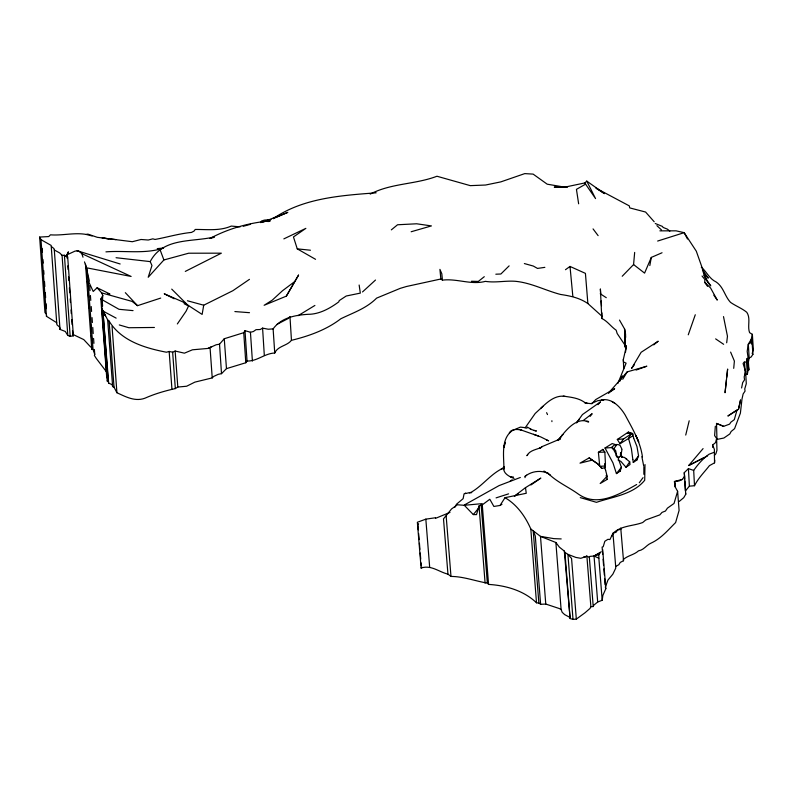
<?xml version="1.0" encoding="UTF-8"?>
<svg xmlns="http://www.w3.org/2000/svg" width="793" height="793" viewBox="0 0 793 793"><rect width="100%" height="100%" fill="white"/><g stroke="black" fill="none" stroke-linecap="round" stroke-linejoin="round"><path stroke-width="1.19" d="M605.416 464.609L605.029 468.802L605.594 470.17M593.223 606.536L593.828 605.168L597.684 602.006L602.194 600.271L598.854 558.193L598.864 554.654L600.043 552.939L594.046 556.022L589.972 556.379L589.338 557.221L593.223 606.536L590.874 606.754L590.002 608.439L585.046 612.741L576.323 619.115L573.012 619.392L570.108 618.53L564.319 551.085L559.382 547.14L555.873 542.501L540.489 536.375L530.814 529C525.333 516.451 517.036 504.705 505.022 497.687L500.026 505.468L493.88 506.449L489.806 499.253L482.273 504.863L479.022 505.954L476.514 514.617L473.322 514.588L464.292 505.29L457.412 504.784L451.544 508.947L443.505 518.87L447.946 574.142L450.979 576.432C463.271 576.461 475.453 581.091 487.348 583.113L488.567 584.411C505.815 585.452 523.767 590.547 536.494 602.789L538.863 603.057L540.618 604.296L545.772 604.058L559.273 608.528L561.107 609.48L562.187 612.315L564.666 614.615L569.503 617.192M503.951 466.512L503.922 468.564C503.932 456.391 500.67 438.816 512.209 430.708M607.131 476.206L606.992 479.497L600.182 483.512L607.131 476.206L605.594 470.18M604.712 466.552L604.672 463.657M605.465 464.192L604.851 452.129L602.839 449.403L598.398 452.268L599.637 465.213M633.657 438.123L632.844 434.842M645.006 464.539L644.699 480.261C633.151 494.545 612.939 496.705 596.475 502.336L580.278 497.617M707.554 286.352L704.779 282.427L704.848 279.453L702.043 276.033M602.194 600.271L602.878 595.384L605.812 588.723L602.68 549.559M619.502 320.075L624.547 328.926L625.072 347.156L625.043 345.233L617.152 333.476L616.171 330.205C610.977 326.666 607.587 321.234 601.808 318.469L600.38 288.939L600.697 293.727M624.438 457.462L629.711 461.843L630.019 464.529L625.994 467.255L620.84 461.377L618.084 460.029M359.14 285.024L360.329 293.113L346.224 296.007L339.235 300.597L338.78 301.865C329.957 308.427 319.173 314.405 307.882 314.315C295.055 315.158 281.228 317.656 273.119 328.887L268.242 329.234L262.582 328.114L260.253 329.511L256.04 329.67L253.334 331.553L250.439 332.247L244.997 330.671L247.029 361.003L245.8 362.748L226.471 368.636L221.505 373.672L218.253 374.316L213.704 376.427L212.227 377.904L194.87 382.127L186.642 386.231L177.81 387.063L175.332 388.59C165.836 390.691 156.221 393.417 147.052 397.293C136.346 402.586 126.543 397.154 116.918 392.733L114.033 387.182L112.646 386.568L112.1 384.655L108.661 383.118L108.225 381.582L107.243 381.066L101.811 308.536L102.793 295.442L101.643 292.895L97.123 287.75L93.217 291.477L88.994 282.377L89.322 280.772L85.515 264.238L91.79 349.336L93.039 349.445L94.744 354.392L94.377 355.442L96.26 358.396L106.321 371.62M714.731 460.089L714.533 462.844L709.428 465.64C704.432 472.093 698.236 478.09 694.499 485.732L689.385 486.159L685.37 490.956L684.775 481.202M623.734 368.914L623.298 359.635L626.44 346.035L624.626 345.887L625.489 333.833L624.547 328.926L625.31 343.756M632.864 434.564L632.398 433.493L628.363 432.076L617.331 439.461L620.007 443.753L632.804 435.872M714.533 462.844L714.374 449.393L712.629 445.061L715.554 442.583L716.624 438.43L714.612 435.595L715.336 426.198M622.218 276.251L633.577 264.555L634.668 252.422M733.713 368.349L734.387 361.073L730.611 352.092M726.467 379.708L725.04 392.743L727.637 369.042L726.725 377.339M643.847 474.303L643.847 467.246M616.439 454.914L615.705 450.741L613.941 448.66L612.592 448.729M605.812 588.723L605.327 587.127L607.983 580.01L612.83 574.201L615.715 568.204L615.685 566.509L618.837 564.695L620.235 562.435L623.516 560.74L623.367 559.511C627.759 555.477 634.142 554.902 638.524 550.828C643.936 549.985 646.374 545.088 651.003 543.146C661.144 538.497 667.914 530.15 675.616 522.557L679.095 510.414L677.609 491.333L675.111 486.783L675.398 484.374L674.476 481.52L682.515 479.339L684.597 476.028L684.26 472.658L688.423 468.643L693.687 470.408L694.499 485.732M726.675 342.784L727.459 336.242L723.503 316.595M701.329 267.201C706.682 271.692 709.319 278.789 715.98 281.862C723.632 286.927 724.624 296.146 730.541 302.381C735.765 306.029 741.832 308.239 746.798 312.313C750.961 318.489 747.155 326.062 749.593 332.663L752.369 334.339L751.288 339.176L748.314 344.182L749.177 357.901L748.166 363.472M747.353 374.167L746.59 362.451L747.145 358.446L748.186 358.466L748.879 369.835L748.116 370.073L747.353 374.167L745.321 374.613L744.568 362.897M625.469 352.29L626.44 346.035M601.976 312.878L601.808 318.469M514.082 478.437C509.572 476.752 502.514 473.322 504.001 467.464M612.156 448.233C612.077 444.962 617.281 443.307 620.067 445.398L621.9 449.086M249.448 279.354L232.864 290.714L203.722 305.206L202.126 314.415L182.816 301.885L164.23 293.777L174.192 298.763M649.824 265.566L651.301 257.418L662.046 252.759M741.594 387.985L742.674 382.603L744.548 379.807L744.171 376.883L745.638 371.709L743.091 363.481L744.488 361.717L746.59 362.451M738.481 409.317L740.513 400.088L738.481 409.317L727.865 416.018L737.044 409.922L734.308 419.656L730.898 422.154L729.57 424.146L723.632 426.327L716.515 423.432L716.961 439.421L723.87 438.023L729.818 433.94L731.136 431.491L734.576 428.666L740.384 413.173L742 399.028L743.12 393.972L745.063 391.088L744.746 388.927L746.282 383.683L745.638 371.709M620.503 455.033L620.582 452.486M503.624 469.634L504.001 467.999M685.727 435.06L689.196 420.786M618.312 458.959L618.748 457.442L616.597 456.758M46.45 316.298L40.998 239.674L51.178 245.443L51.337 246.504L53.983 248.596L54.311 249.993L59.663 252.927L62.062 255.287L64.411 255.267L67.683 256.991L73.382 335.816L70.18 336.371L67.802 335.449L65.313 331.474L60 329.402L59.624 327.103L56.947 324.783L56.7 322.701L46.45 316.298L46.668 315.475M602.7 554.357L602.115 547.071L603.186 546.783L604.841 541.262L607.934 539.319L609.936 539.547L612.969 533.342C621.088 525.501 632.695 526.215 642.667 522.547L645.73 519.99L659.806 514.885L662.036 512.387L665.446 511.039L667.428 508.154L674.03 503.456L677.609 491.333M615.834 444.695L612.186 443.565L605.029 447.995L612.969 462.904L616.429 473.599L620.235 471.092L621.405 467.285L618.381 458.879M524.966 477.644L525.472 476.048C531.786 471.052 541.094 469.962 548.32 473.51C557.013 482.174 568.492 486.961 578.355 494.089C597.347 507.49 619.363 494.217 636.68 484.513M620.413 455.043L621.395 452.853M91.79 349.336L92.285 347.859L90.62 346.938L83.761 339.592L72.787 334.349L72.52 330.681M688.255 334.815L695.283 314.752M260.838 222.664L261.492 221.029L264.327 220.117L271.037 219.562M633.686 438.212L636.977 446.568L638.573 455.925L636.898 459.99L633.28 462.418L632.834 459.504M107.243 381.066L107.61 380.174M617.866 383.435L626.093 363.154L623.506 361.945L623.298 359.635M651.301 257.418L644.58 273.119L633.577 264.555M611.849 447.391L612.216 446.538M621.415 452.813L621.93 449.621M66.215 256.466L68.287 252.025L66.215 256.466L67.683 256.991M171.724 289.118L188.585 305.949L186.097 311.193L177.345 323.94M643.044 477.634L639.287 482.759M684.597 476.028L685.757 494.237L683.744 497.677L679.125 501.513M454.845 507.322L456.49 504.229L463.122 498.668L464.074 493.811L470.983 492.364C483.155 485.445 491.313 472.995 504.447 467.583M619.62 381.344L622.485 375.961L619.492 381.334M107.442 378.301L106.698 377.19L100.84 299.001L102.793 295.442M286.323 296.146L298.535 275.131L286.323 296.146L264.128 305.285L272.217 300.18L282.457 290.773L294.272 281.911M751.586 343.954L751.288 339.176L751.952 339.969L750.148 343.2L748.314 344.182L747.184 351.329L748.186 358.466M622.733 379.252L627.184 371.897L646.84 366.197L636.085 370.073M245.8 362.748L243.738 332.693L244.997 330.671M525.095 427.913L535.176 413.49L542.898 406.313M629.711 461.843L625.994 467.255M612.156 535.999L612.969 533.342L616.151 532.153L617.549 530.041L620.899 529.278L620.75 528.049L623.516 560.74M751.952 339.969L752.914 354.352L751.11 357.038L749.177 357.901M579.514 418.902L576.541 422.877L582.439 414.57L600.499 401.813L597.962 404.688M615.893 455.688L616.429 454.934M693.687 470.408C698.018 464.212 703.054 458.542 709.031 454.24L714.166 452.297M613.941 448.66L616.954 444.467M620.007 443.753L623.605 438.896L629.216 435.268M558.074 439.857L562.891 434.505L561.761 435.694C567.897 427.982 577.849 416.969 588.703 421.906L587.068 421.618M558.381 440.502L561.603 436.16M590.19 416.325L592.153 413.688L583.4 420.399M509.324 432.77C511.673 428.527 517.77 429.281 521.725 430.113L519.93 429.578L540.578 436.844L548.637 440.839L546.555 440.006M634.291 364.899L631.595 368.378L641.14 352.28L658.2 341.198L653.719 344.866M621.405 467.285L616.429 473.599M247.029 361.003C256.972 361.499 264.624 353.4 274.745 353.004C277.897 345.798 287.016 346.026 291.457 340.316C309.012 336.073 326.637 329.719 340.782 318.786C353.46 312.591 366.307 308.457 376.625 298.118L400.207 288.365L406.492 286.491L440.849 278.997L442.444 280.147C456.818 278.293 471.23 285.193 485.385 281.366C495.387 282.932 505.319 280.573 515.202 281.277C531.141 282.754 545.168 290.436 560.492 294.441C570.217 295.908 579.505 297.801 587.871 303.541L602.214 316.466M447.946 574.142C438.826 571.912 431.154 564.685 421.103 568.026L421.817 567.114M116.065 257.715L150.204 261.601C162.624 237.801 190.746 242.083 212.802 237.295M638.573 455.925L633.28 462.418M473.322 514.588L479.259 507.292M480.736 505.468L482.223 503.634L464.292 505.29M627.184 371.897L608.627 392.912M707.634 455.836L688.691 465.521L703.074 448.61M106.698 377.19L107.6 376.14M101.811 308.536L107.66 319.857L109.087 321.086C121.2 340.98 144.802 348.028 166.421 352.221L169.157 351.448L172.646 352.191L175.154 351.041L184.422 353.172L192.441 349.802L208.083 348.424L216.152 344.777L219.532 344.172L224.26 338.74L243.738 332.693M527.771 454.696L526.879 455.697C529.932 450.008 536.554 449.73 541.708 447.193L539.636 448.303L542.481 446.439L560.165 438.985L557.261 440.244M185.294 271.404L221.346 253.175L188.655 253.215L163.893 259.965L148.202 277.263L151.959 265.496L150.204 261.601M591.806 403.815L595.721 399.563L614.674 388.709L608.637 393.06M714.384 455.38L715.891 453.755L716.961 450.226L716.624 438.43M567.53 187.148L554.257 187.108L564.745 187.158L584.947 182.915L586.751 181.101L604.474 193.631L596.772 188.675M559.214 439.381L560.601 437.994L558.688 439.629M509.126 265.873L500.869 274.011L495.823 274.2M540.529 408.633C547.031 402.249 555.209 394.716 565.092 396.401M362.5 291.953L375.495 280.038M391.336 229.861L397.551 224.766L416.632 223.785L431.422 225.916L411.151 231.754M273.307 218.59C303.065 197.992 340.97 195.514 376.169 192.808M484.285 276.698L478.328 281.426L471.468 281.247M514.35 496.18L525.491 487.655L540.846 478.09L530.933 484.969M630.891 434.108L629.493 435.079M565.478 269.709L570.008 266.438L585.422 273.367L587.871 303.541M208.083 348.424L211.582 346.67M590.874 606.754L586.889 556.23L583.995 557.043L586.889 556.23L589.338 557.221M524.897 476.385L526.621 475.195M515.272 495.833L518.047 493.92M617.331 457.283L618.203 457.551L620.215 456.243M510.117 481.163L512.129 479.815M604.98 448.025L612.563 447.539M298.079 315.693L314.9 305.454M500.026 505.468L501.959 504.298M601.213 551.769L594.046 556.022L597.684 602.006M592.202 460.128L589.189 457.868L580.01 463.152L592.202 460.128L598.17 464.044L601.778 468.385L605.218 467.652M586.751 181.101L595.563 198.607L585.581 184.145L576.442 189.358L578.642 203.811M464.916 504.675L499.075 485.603L520.317 477.485M277.134 324.278L288.018 318.608L289.97 316.566L291.457 340.316M688.691 465.521L704.283 457.531M620.304 456.213L621.474 455.668M273.228 218.64L287.829 212.355L276.618 216.975M283.844 238.881L305.86 228.364L293.46 236.948L297.256 248.863L315.555 259.321M449.998 512.387L435.466 518.374M504.07 467.771L501.186 469.119L504.15 467.791M209.927 238.485C228.572 228.463 249.23 222.754 270.264 220.841L267.994 221.604M682.515 479.339L679.046 480.925L674.476 481.52L674.635 483.889M370.222 194.107C390.989 183.173 415.274 184.531 436.963 176.244L470.289 185.641L485.564 185.027L500.819 181.884L524.778 173.608L533.134 174.113L547.22 184.194L564.745 187.158M262.671 222.337L281.713 214.546M105.945 251.867C125.116 250.35 145.03 254.285 163.586 248.04L157.262 248.615M512.992 430.292L520.416 427.12L524.926 427.625M586.889 556.23L580.793 558.302L575.837 557.42L567.917 554.366L564.933 552.414L564.319 551.085M243.282 226.283L250.489 224.32M622.317 457.016L621.266 456.788M101.643 292.895L132.124 301.419L137.556 305.672L160.711 298.079M496.091 497.875L508.591 493.851M657.645 241.052L684.171 232.666L696.313 251.212L706.593 280.325M598.864 554.654L594.046 556.022L598.854 558.193M435.545 517.74L425.831 519.147L417.366 522.27L421.103 568.026M211.057 238.178L214.457 237.266M513.398 477.009L510.424 476.861M505.022 497.687L526.245 493.286L525.491 487.655M40.998 239.674L41.523 239.754L39.7 238.247L39.65 237.067L48.75 236.562L50.445 234.827C62.32 235.779 74.502 232.309 86.229 234.45L87.854 234.113L97.301 237.315L132.342 241.716L141.065 239.486L148.251 240.021L152.851 238.842L155.022 239.456C167.264 237.226 179.059 233.618 191.48 232.428L194.037 231.09L195.237 229.455C207.221 229.375 219.929 231.11 231.278 226.074L240.15 226.857M618.203 457.551L618.748 457.442M84.504 261.898L86.387 267.776L131.123 276.45L81.867 253.671L78.596 250.975L75.157 251.054L66.999 254.831L67.266 258.498M544.86 267.35L537.505 268.421L533.302 266.051L524.361 263.563M632.903 433.86L630.901 434.108L628.502 438.261L631.397 448.719L632.824 459.454M469.367 492.909L471.706 492.631M586.255 421.479L588.158 421.281M623.605 438.896L617.331 439.461M605.267 465.997L599.726 466.334M604.851 452.129L598.398 452.268M154.407 327.469L128.833 327.727L119.287 324.942M659.895 230.852L676.092 230.832L684.171 232.666L687.462 238.99M561.196 538.923L553.881 538.635L540.489 536.375L545.772 604.058M627.392 433.156L632.398 433.493M234.877 311.57L249.508 312.69M133.055 310.618L118.99 309.3L100.84 299.001M297.256 248.863L310.45 250.221M115.897 239.585L102.188 238.039L108.532 238.802M418.654 523.876L417.832 523.757L418.327 529.863M107.531 293.658L109.92 294.025L97.123 287.75M563.278 396.113C570.891 397.253 579.088 397.917 585.333 402.933L584.619 402.467L587.454 403.498L585.63 403.082L590.993 403.637L597.575 400.762L604.068 399.632L601.312 400.118C611.492 397.432 620.404 407.007 625.171 415.026C632.259 428.379 640.407 441.622 642.439 456.887M525.848 427.952L527.048 428.141M622.366 457.026L624.398 457.442M86.229 234.45L92.137 235.977M530.309 429.201L536.435 431.045L534.115 430.43M187.445 300.765L203.722 305.206M622.099 456.966L621.276 455.162M77.04 250.717L120.159 263.99M533.53 434.296L538.467 436.031M655.256 223.507L662.492 226.451L663.057 227.413L667.359 229.137L669.857 231.14M716.515 423.432L723.632 426.327M543.958 471.032L550.511 475.195M465.313 493.077L465.838 493.325M184.154 303.739L188.585 305.949M531.548 429.479L527.246 427.08M116.135 318.122L102.902 311.015L108.225 381.582M72.54 335.37L73.382 335.816M621.137 455.093L620.532 454.676M595.811 188.06L629.305 205.883L629.721 207.905L645.591 212.038L654.205 221.772M621.385 456.857L621.9 457.164M615.021 403.508L611.899 401.476M589.189 457.868L597.327 463.657M600.242 293.757L606.278 297.702M715.633 338.879L723.652 344.311M547.14 472.489L548.32 473.51M597.516 463.816L598.774 465.104M656.901 225.658L661.461 229.93M103.487 313.949L105.568 315.911L102.902 311.015L108.661 383.118M704.779 282.427L710.578 287.988L717.278 300.101L713.809 295.194M752.914 354.352L752.18 353.5L753.35 349.743L752.369 334.339M601.778 468.385L600.519 467.057M125.324 292.676L137.556 305.672M704.382 273.853L708.258 278.155L702.37 269.699M706.999 281.456L710.766 285.916L703.748 275.27M46.004 313.8L44.963 312.561L39.65 237.067M593.055 228.899L598.12 235.64M613.336 449.116L617.509 456.907M628.363 432.076L628.918 432.928M612.523 447.777L613.326 449.086M584.947 182.915L585.581 184.145M546.605 412.677L547.507 414.58M636.105 436.081L638.752 442.028L635.798 435.387M703.054 271.702L706.563 280.375M163.893 259.965L159.988 249.508M81.867 253.671L82.997 257.2M620.235 471.092L619.997 470.239M641.874 456.699L643.747 466.215M602.839 449.403L602.967 450.107M606.189 475.324L606.407 476.514M685.598 493.325L685.757 494.237M748.195 365.355L748.879 369.835M636.898 459.99L636.789 459.246M606.913 478.972L606.992 479.497M674.476 481.52L675.111 486.783M442.444 280.147L441.81 273.754L439.927 269.372L440.849 278.997M570.008 266.438L572.833 296.344M747.145 358.446L748.116 370.073M612.969 533.342L615.685 566.509M418.635 533.52L419.13 539.617M419.428 543.274L419.923 549.371M420.231 553.028L420.726 559.124M421.024 562.782L421.222 565.231M603.086 559.214L603.572 565.28M603.87 568.918L604.355 574.994M604.643 578.632L605.128 584.709M482.273 504.863L488.567 584.411M481.173 505.101L487.348 583.113M479.022 505.954L485.098 583.113M446.152 515.876L450.979 576.432M425.831 519.147L429.667 567.173M576.323 619.115L571.565 558.45L567.917 554.366L573.012 619.392M564.933 552.414L570.108 618.53M555.873 542.501L561.107 609.48M540.618 604.296L535.295 536.018L533.213 530.735L538.863 603.057M530.814 529L536.494 602.789M224.26 338.74L226.471 368.636M172.646 352.191L175.332 388.59M169.157 351.448L171.922 388.947M109.087 321.086L114.033 387.182M107.66 319.857L112.646 386.568M102.158 300.002L102.614 306.088M89.678 285.688L90.045 290.595M90.402 295.502L90.769 300.408M91.225 306.544L91.582 311.451M92.038 317.587L92.394 322.493M92.761 327.4L93.207 333.536M93.574 338.442L93.931 343.349M94.387 349.485L94.744 354.392M87.022 276.4L86.387 267.776L87.27 271.018L93.039 349.445M87.379 281.327L87.745 286.253M88.201 292.419L88.558 297.345M89.014 303.501L89.381 308.437M89.827 314.593L90.194 319.52M90.561 324.456L91.017 330.612M91.373 335.538L91.74 340.475M175.154 351.041L177.81 387.063M112.061 326.409L116.918 392.733M67.802 265.833L68.069 269.511M68.604 276.846L68.872 280.524M69.407 287.859L69.764 292.756M70.21 298.872L70.478 302.539M71.013 309.885L71.281 313.552M71.727 319.668L72.084 324.565M210.066 347.75L212.227 377.904M64.411 255.267L70.18 336.371M62.062 255.287L67.802 335.449M54.311 249.993L60 329.402M51.267 246.673L56.7 322.701M42.138 248.368L42.396 252.055M42.921 259.44L43.189 263.127M43.714 270.512L43.972 274.209M44.497 281.594L44.844 286.511M45.28 292.667L45.637 297.593M46.073 303.749L46.42 308.665M273.119 328.887L274.745 353.004M250.439 332.247L252.402 361.083M219.532 344.172L221.505 373.672M601.173 300.904L601.49 305.692M262.582 328.114L264.307 355.294M684.26 472.658L684.627 478.764M688.423 468.643L689.385 486.159M625.489 333.833L625.667 337.392M712.629 445.061L712.709 447.421M551.888 420.716L551.918 421.628M504.298 445.656L504.14 447.559L505.111 442.266L504.298 445.656M626.609 458.8L625.608 458.394L626.599 458.8"/></g></svg>
